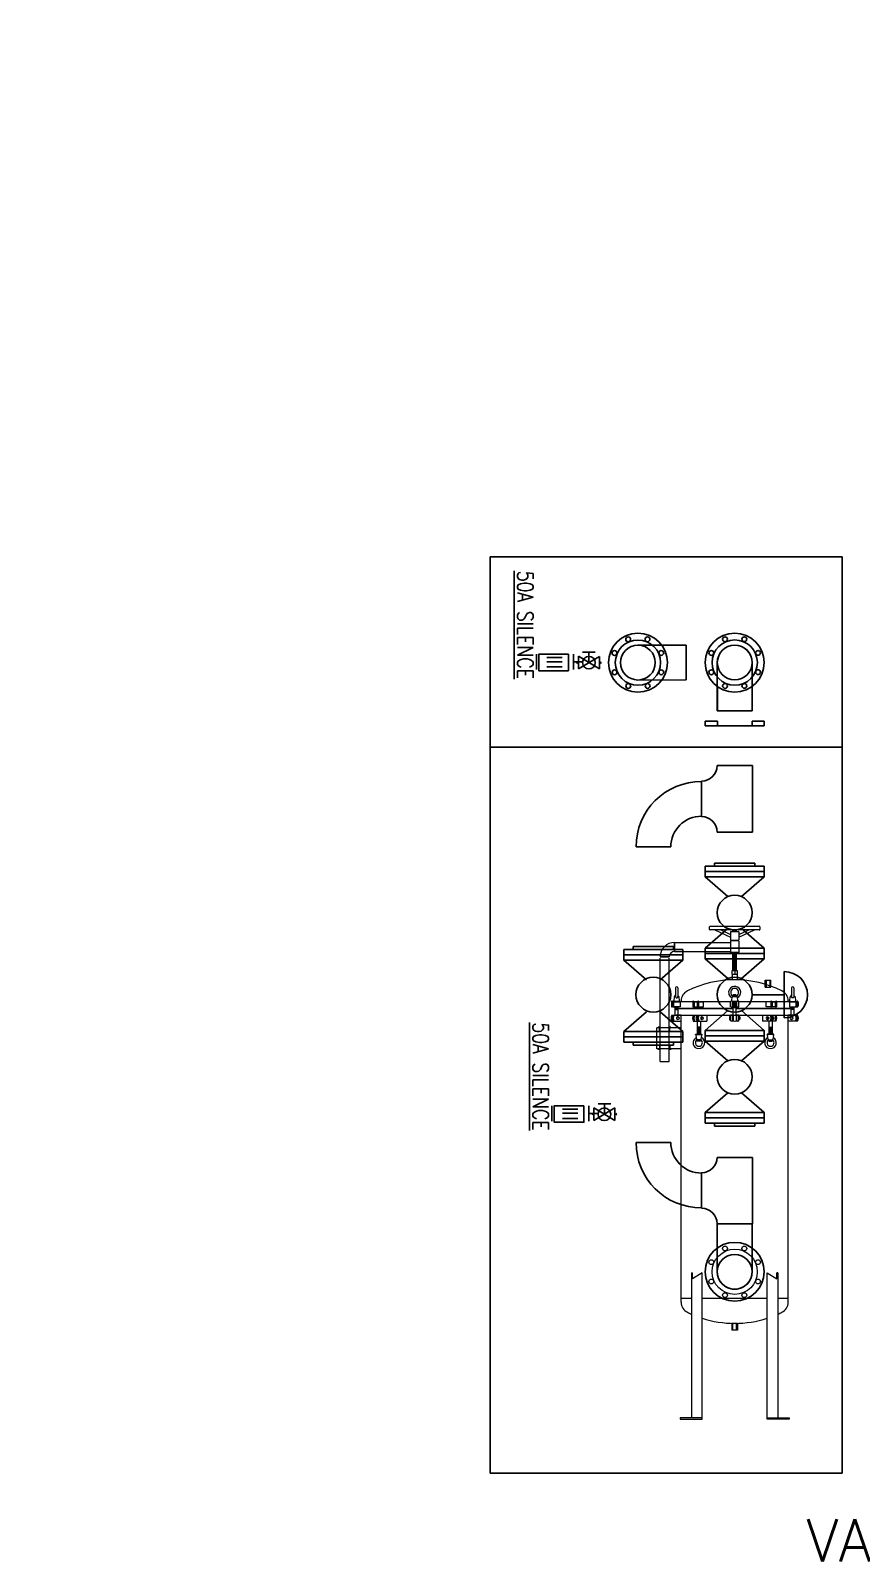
# Model space of a CAD drawing. Extents: x 0 to 160756, y 0 to 229247.
# Drawn here: x 40607 to 44552, y 109526 to 116802 of the extents above; entities that cross this region are included whole.
import ezdxf
from ezdxf.enums import TextEntityAlignment as Align
from ezdxf.xclip import XClip

# ---------------------------------------------------------------- set-up
doc = ezdxf.new("R2010")
doc.units = 0
doc.header["$LTSCALE"] = 10
doc.header["$XCLIPFRAME"] = 2
for name, pattern in [('XCM7P30CDA$0$20P1-CDA-03-C10-00$0$XCM2QB1$0$HIDDEN', [0.375, 0.25, -0.125]), ('XCM7P30CDA$0$DASHED2', [9.525, 6.35, -3.175]), ('XCM7P30CDA$0$DOTK1', [0.1, 0.05, -0.05])]:
    doc.linetypes.add(name, pattern=pattern)
for name, color, linetype in [('XCM7P30CDA$0$00-1期設備+2A設備', 252, 'Continuous'), ('XCM7P30CDA$0$G-SCOPE-TEXT', 252, 'Continuous'), ('XCM7P30CDA$0$KABE3', 252, 'Continuous'), ('XCM7P30CDA$0$SIAGE3', 252, 'Continuous'), ('XCM7P30CDA$0$SIAGED', 252, 'XCM7P30CDA$0$DOTK1'), ('XCM7P30CDA$0$SUGATA1', 252, 'Continuous'), ('XCM7P30CDA$0$SUGATA3', 252, 'Continuous'), ('XCM7P30CDA$0$U-CDA-PIPE', 252, 'Continuous')]:
    doc.layers.add(name, color=color, linetype=linetype)
doc.styles.add('XCM7P30CDA$0$aa-txt', font='simplex.shx', dxfattribs={"width": 0.8, "bigfont": 'chineset.shx'})

# ---------------------------------------------------------------- blocks, each defined once
blk = doc.blocks.new('XCM7P30CDA$0$A$C9a307472')
at = {"layer": 'XCM7P30CDA$0$KABE3'}
blk.add_line((29850, 20236.5), (2650, 20100), dxfattribs=at)
at = {"layer": 'XCM7P30CDA$0$SIAGE3'}
blk.add_line((29850, 20271.5), (2680.1, 20134.3), dxfattribs=at)
at = {"layer": 'XCM7P30CDA$0$SIAGED'}
blk.add_line((29850, 20246.5), (2704.9, 20109.4), dxfattribs=at)
at = {"layer": 'XCM7P30CDA$0$SUGATA1'}
blk.add_line((29850, 20351.5), (3346.5, 20215.4), dxfattribs=at)
at = {"layer": 'XCM7P30CDA$0$SUGATA3'}
for p, q in [((47450, 20950), (17042, 20950)), ((47210, 20920), (17042, 20920)), ((47210, 20740), (17042, 20740))]:
    blk.add_line(p, q, dxfattribs=at)
blk = doc.blocks.new('XCM7P30CDA$0$SL150')
for p, q in [((1.42875, 9.604375), (0, 9.604375)), ((0, -9.604375), (0, 9.604375)), ((3.96875, 13.97), (1.42875, 13.97)), ((1.42875, -13.97), (1.42875, 13.97)), ((3.96875, -13.97), (3.96875, 13.97)), ((1.42875, -9.604375), (0, -9.604375)), ((3.96875, -13.97), (1.42875, -13.97))]:
    blk.add_line(p, q)
blk = doc.blocks.new('XCM7P30CDA$0$F22P2-CDA-07-C20-00$0$LRElbowDown-16.52')
for p, q in [((22.86, 8.26), (0, 8.26)), ((22.86, -8.26), (22.86, 8.26)), ((0, -8.26), (22.86, -8.26))]:
    blk.add_line(p, q)
blk.add_arc((0, 0), 8.26, 90, 270)
blk = doc.blocks.new('XCM7P30CDA$0$F22P2-CDA-07-C20-00$0$LRElbow-16.52')
for p, q in [((22.86, -8.26), (22.86, 8.26)), ((-8.26, -22.86), (8.26, -22.86))]:
    blk.add_line(p, q)
for radius in [31.12, 14.6]:
    blk.add_arc((22.86, -22.86), radius, 90, 180)
blk = doc.blocks.new('XCM7P30CDA$0$PP-R6(150A)')
for p, q in [((7.36, 24.19), (24.19, 24.19)), ((0, 16.83), (0, 0)), ((31.55, 16.83), (31.55, 0)), ((0, 0), (31.55, 0))]:
    blk.add_line(p, q)
for centre, start, end in [((0, 24.19), 270, 0), ((31.55, 24.19), 180, 270)]:
    blk.add_arc(centre, 7.36, start, end)
blk = doc.blocks.new('XCM7P30CDA$0$A$C7B32241A')
at = {"lineweight": 13}
for p, q in [((26, 16), (0, 16)), ((0, 16), (0, 0)), ((13, 14), (13, 2)), ((26, 0), (26, 16)), ((0, 0), (26, 0))]:
    blk.add_line(p, q, dxfattribs=at)
at = {"lineweight": 18}
blk.add_line((2, 0), (24, 0), dxfattribs=at)
at = {"lineweight": 13}
for centre, start, end in [((0, -27.3), 72.50768, 90), ((0, 43.2), 270, 287.49232), ((26, -27.3), 90, 107.49232), ((26, 43.2), 252.50768, 270)]:
    blk.add_arc(centre, 43.3, start, end, dxfattribs=at)
blk = doc.blocks.new('XCM7P30CDA$0$A$C3A915B38')
at = {"lineweight": 20}
for p, q in [((32, 26.5), (0, 26.5)), ((0, 26.5), (0, 0)), ((32, 26.5), (32, 0)), ((32, 0), (0, 0))]:
    blk.add_line(p, q, dxfattribs=at)
at = {"linetype": 'XCM7P30CDA$0$DASHED2', "lineweight": 20}
for p, q in [((0, 22.2), (32, 22.2)), ((0, 4.2), (32, 4.2))]:
    blk.add_line(p, q, dxfattribs=at)
blk = doc.blocks.new('XCM7P30CDA$0$F22P2-CDA-07-C20-00$0$FlangeSide-16.52x10KG')
for p, q in [((-2.2, 14), (-2.2, 8.26)), ((0, 14), (-2.2, 14)), ((0, 8.26), (-2.2, 8.26)), ((0, -14), (0, 14)), ((0, -8.26), (-2.2, -8.26)), ((-2.2, -8.26), (-2.2, -14)), ((-2.2, -14), (0, -14))]:
    blk.add_line(p, q)
blk = doc.blocks.new('XCM7P30CDA$0$F22P2-CDA-07-C20-00$0$Flange-16.52x10KG')
for centre, radius in [((0, 0), 14), ((0, 0), 10.75), ((0, 0), 8.26), ((-4.59, 11.09), 1.15), ((4.59, 11.09), 1.15), ((-11.09, 4.59), 1.15), ((11.09, 4.59), 1.15), ((-11.09, -4.59), 1.15), ((11.09, -4.59), 1.15), ((-4.59, -11.09), 1.15), ((4.59, -11.09), 1.15)]:
    blk.add_circle(centre, radius)
blk = doc.blocks.new('XCM7P30CDA$0$F22P2-CDA-07-C20-00$0$MV2-Ball-FTT')
for p, q in [((-5.5, 0), (-5.85, 0.35)), ((-5.5, 0), (-5.85, -0.35)), ((-5, 0), (-5.5, 0)), ((-5, -3), (5, 3)), ((5, -3), (-5, 3)), ((-5, 3), (-5, -3)), ((-3, 5), (3, 5)), ((0, 0), (0, 5)), ((5, 3), (5, -3)), ((5, 0), (5.5, 0)), ((5.5, 0), (5.85, 0.35)), ((5.5, 0), (5.85, -0.35))]:
    blk.add_line(p, q)
blk.add_circle((0, 0), 3)
blk = doc.blocks.new('XCM7P30CDA')
at = {"lineweight": 13}
h = blk.add_hatch(dxfattribs=at)
h.set_pattern_fill('LINE', color=253, scale=0.956693, style=0)
h.set_pattern_definition([(0, (-5197.5352, 2875.8816), (0, -3.03749996), [])])
h.paths.add_polyline_path([(43957.5, 112213.3), (43950.3, 112213.3), (43950.3, 112220.9), (43955.6, 112220.9), (43957.5, 112219)])
h.paths.add_polyline_path([(43950.3, 112213.3), (43943.2, 112213.3), (43943.2, 112219), (43945.1, 112220.9), (43950.3, 112220.9)])
h.paths.add_polyline_path([(43950.3, 112158.7), (43943.2, 112158.7), (43943.2, 112187.4), (43950.3, 112187.4)])
h.paths.add_polyline_path([(43957.5, 112158.7), (43950.3, 112158.7), (43950.3, 112187.4), (43957.5, 112187.4)])
h = blk.add_hatch(dxfattribs=at)
h.set_pattern_fill('LINE', color=253, scale=0.956693, style=0)
h.set_pattern_definition([(0, (-6010.1335, 84.1075), (0, 3.03749996), [])])
h.paths.add_polyline_path([(43787.8, 112065.1), (43772.5, 112065.1), (43772.5, 112031.6), (43787.8, 112031.6)])
h.paths.add_polyline_path([(43787.8, 112000.1), (43787.8, 112005.8), (43772.5, 112005.8), (43772.5, 112000.1), (43774.4, 111998.1), (43785.9, 111998.1)])
h = blk.add_hatch(dxfattribs=at)
h.set_pattern_fill('LINE', color=253, scale=0.956693, style=0)
h.set_pattern_definition([(180, (-2035.735, 84.1075), (0, 3.03749996), [])])
h.paths.add_polyline_path([(44112.9, 112065.1), (44128.2, 112065.1), (44128.2, 112031.6), (44112.9, 112031.6)])
h.paths.add_polyline_path([(44112.9, 112000.1), (44112.9, 112005.8), (44128.2, 112005.8), (44128.2, 112000.1), (44126.3, 111998.1), (44114.8, 111998.1)])
at = {"color": 253, "lineweight": 13}
for p, q in [((43830.7, 112530.2), (43830.7, 112542.6)), ((43833.6, 112545.5), (44067.1, 112545.5)), ((44067.1, 112527.3), (43833.6, 112527.3)), ((43856, 112527.3), (43931.2, 112493.3)), ((43883.9, 112527.3), (43931.2, 112505.9)), ((43931.2, 112518.7), (43931.2, 112480.5)), ((43933.1, 112520.6), (43967.6, 112520.6)), ((43941.2, 112520.6), (43941.2, 112527.3)), ((43941.2, 112526.1), (43950.3, 112526.1)), ((43950.3, 112526.1), (43959.4, 112526.1)), ((43959.4, 112520.6), (43959.4, 112527.3)), ((43969.5, 112505.9), (44016.8, 112527.3)), ((43969.5, 112493.3), (44044.6, 112527.3)), ((43969.5, 112518.7), (43969.5, 112480.5)), ((44069.9, 112542.6), (44069.9, 112530.2)), ((43665.2, 112468), (43665.2, 112425.3)), ((43665.2, 112468), (43931.2, 112468)), ((43665.2, 112425.3), (43665.2, 112468)), ((43665.2, 112425.3), (43931.2, 112425.3)), ((43931.2, 112474), (43931.2, 112421.4)), ((43933.1, 112478.5), (43967.6, 112478.5)), ((43967.6, 112475.9), (43933.1, 112475.9)), ((43941.2, 112475.9), (43941.2, 112478.5)), ((43941.2, 112477.5), (43950.3, 112477.5)), ((43950.3, 112477.5), (43959.4, 112477.5)), ((43959.4, 112475.9), (43959.4, 112478.5)), ((43969.5, 112474), (43969.5, 112421.4)), ((43639, 112399), (43596.3, 112399)), ((43596.3, 112399), (43639, 112399)), ((43596.3, 111901.8), (43596.3, 112394)), ((43617.6, 112399), (43617.6, 112399)), ((43639, 111901.8), (43639, 112394)), ((43967.6, 112419.5), (43933.1, 112419.5)), ((43941.2, 112333.3), (43941.2, 112419.5)), ((43941.2, 112416.8), (43950.3, 112416.8)), ((43941.2, 112410.7), (43950.3, 112410.7)), ((43941.2, 112404.6), (43950.3, 112404.6)), ((43941.2, 112398.5), (43950.3, 112398.5)), ((43941.2, 112392.5), (43950.3, 112392.5)), ((43941.2, 112386.4), (43950.3, 112386.4)), ((43941.2, 112380.3), (43950.3, 112380.3)), ((43941.2, 112374.2), (43950.3, 112374.2)), ((43941.2, 112368.2), (43950.3, 112368.2)), ((43941.2, 112362.1), (43950.3, 112362.1)), ((43941.2, 112356), (43950.3, 112356)), ((43941.2, 112349.9), (43950.3, 112349.9)), ((43950.3, 112416.8), (43959.4, 112416.8)), ((43950.3, 112410.7), (43959.4, 112410.7)), ((43950.3, 112404.6), (43959.4, 112404.6)), ((43950.3, 112398.5), (43959.4, 112398.5)), ((43950.3, 112392.5), (43959.4, 112392.5)), ((43950.3, 112386.4), (43959.4, 112386.4)), ((43950.3, 112380.3), (43959.4, 112380.3)), ((43950.3, 112374.2), (43959.4, 112374.2)), ((43950.3, 112368.2), (43959.4, 112368.2)), ((43950.3, 112362.1), (43959.4, 112362.1)), ((43950.3, 112356), (43959.4, 112356)), ((43950.3, 112349.9), (43959.4, 112349.9)), ((43959.4, 112333.3), (43959.4, 112419.5)), ((43938.4, 112316.3), (43938.4, 112290.4)), ((43939.3, 112317.3), (43961.3, 112317.3)), ((43941.2, 112343.9), (43950.3, 112343.9)), ((43941.2, 112337.8), (43950.3, 112337.8)), ((43950.3, 112343.9), (43959.4, 112343.9)), ((43950.3, 112337.8), (43959.4, 112337.8)), ((43962.3, 112316.3), (43962.3, 112290.4)), ((43663.6, 112208.9), (43661.1, 112190.7)), ((43667.2, 112211.3), (43666.5, 112211.3)), ((43669.2, 112211.3), (43666.5, 112211.3)), ((43667.2, 112211.3), (43669.2, 112211.3)), ((43669.2, 112219), (43667.3, 112217.1)), ((43667.3, 112211.3), (43667.3, 112217.1)), ((43667.3, 112213.6), (43669.2, 112213.6)), ((43667.3, 112210.6), (43669.2, 112210.6)), ((43669.2, 112252.1), (43669.2, 112210)), ((43680.7, 112252.1), (43680.7, 112210)), ((43680.7, 112219), (43682.6, 112217.1)), ((43680.7, 112213.6), (43682.6, 112213.6)), ((43680.7, 112211.3), (43682.8, 112211.3)), ((43683.5, 112211.3), (43680.7, 112211.3)), ((43680.7, 112210.6), (43682.6, 112210.6)), ((43682.6, 112211.3), (43682.6, 112217.1)), ((43683.5, 112211.3), (43682.8, 112211.3)), ((43688.9, 112190.7), (43686.3, 112208.9)), ((43936.4, 112190.7), (43939, 112208.9)), ((43941.8, 112211.3), (43958.8, 112211.3)), ((43945.1, 112219), (43943.2, 112217.1)), ((43943.2, 112217.1), (43943.2, 112211.3)), ((43955.6, 112219), (43945.1, 112219)), ((43955.6, 112219), (43957.5, 112217.1)), ((43957.5, 112211.3), (43957.5, 112217.1)), ((43961.7, 112208.9), (43964.2, 112190.7)), ((44211.8, 112190.7), (44214.3, 112208.9)), ((44217.2, 112211.3), (44217.9, 112211.3)), ((44217.2, 112211.3), (44219.9, 112211.3)), ((44219.9, 112211.3), (44217.9, 112211.3)), ((44219.9, 112219), (44218, 112217.1)), ((44218, 112211.3), (44218, 112217.1)), ((44219.9, 112213.6), (44218, 112213.6)), ((44219.9, 112210.6), (44218, 112210.6)), ((44219.9, 112252.1), (44219.9, 112210)), ((44231.4, 112252.1), (44231.4, 112210)), ((44231.4, 112219), (44233.3, 112217.1)), ((44233.3, 112213.6), (44231.4, 112213.6)), ((44233.5, 112211.3), (44231.4, 112211.3)), ((44231.4, 112211.3), (44234.2, 112211.3)), ((44233.3, 112210.6), (44231.4, 112210.6)), ((44233.3, 112211.3), (44233.3, 112217.1)), ((44233.5, 112211.3), (44234.2, 112211.3)), ((44237, 112208.9), (44239.6, 112190.7)), ((43690.7, 112161.6), (43652.2, 112161.6)), ((43654.7, 112185.5), (43652.6, 112189.3)), ((43654.7, 112185.5), (43657.4, 112185.5)), ((43657.4, 112186.5), (43657.4, 112164.5)), ((43659.6, 112189.3), (43659.6, 112164.5)), ((43662.4, 112185.5), (43660.2, 112189.3)), ((43690.8, 112187.4), (43661.3, 112187.4)), ((43686.4, 112185.5), (43662.4, 112185.5)), ((43662.4, 112185.5), (43686.4, 112185.5)), ((43675, 112185.5), (43662.4, 112185.5)), ((43686, 112187.4), (43663.9, 112187.4)), ((43663.9, 112185.5), (43690.8, 112185.5)), ((43667.3, 112122.5), (43667.3, 112161.6)), ((43667.3, 112159), (43682.6, 112159)), ((43667.3, 112155.9), (43682.6, 112155.9)), ((43667.3, 112152.9), (43682.6, 112152.9)), ((43667.3, 112149.9), (43682.6, 112149.9)), ((43931.2, 112185.5), (43671.3, 112185.5)), ((43682.6, 112122.5), (43682.6, 112161.6)), ((43682.6, 112155.5), (43943.2, 112155.5)), ((43943.2, 112152.5), (43682.6, 112152.5)), ((43690.7, 112185.5), (43690.7, 112161.6)), ((43690.8, 112187.4), (43690.8, 112185.5)), ((43696.3, 112190.4), (43696.3, 112185.5)), ((43751.7, 112188.4), (43751.7, 112162.5)), ((43752.7, 112161.6), (43756.9, 112161.6)), ((43756.9, 112161.6), (43773.7, 112161.6)), ((43772.8, 112185.5), (43757.7, 112185.5)), ((43757.7, 112185.5), (43772.8, 112185.5)), ((43757.8, 112184.6), (43757.8, 112162.5)), ((43764.4, 112185.5), (43772.8, 112185.5)), ((43764.4, 112185.5), (43772.5, 112185.5)), ((43772.7, 112184.6), (43772.7, 112162.5)), ((43773.7, 112161.6), (43777.8, 112161.6)), ((43777.8, 112161.6), (43801.6, 112161.6)), ((43780.8, 112185.5), (43778.7, 112188.9)), ((43778.8, 112188.4), (43778.8, 112162.5)), ((43780.8, 112185.5), (43801.6, 112185.5)), ((43931.2, 112162.5), (43931.2, 112189.3)), ((43932.2, 112161.6), (43938.9, 112161.6)), ((43950.3, 112187.4), (43937.4, 112187.4)), ((43938.9, 112161.6), (43961.8, 112161.6)), ((43939.3, 112187.4), (43961.4, 112187.4)), ((43939.8, 112185.5), (43950.3, 112185.5)), ((43939.8, 112162.5), (43939.8, 112185.5)), ((43943.2, 112122.6), (43943.2, 112185.5)), ((43957.5, 112157.4), (43943.2, 112157.4)), ((43963.3, 112187.4), (43950.3, 112187.4)), ((43950.3, 112185.5), (43960.9, 112185.5)), ((43957.5, 112122.6), (43957.5, 112185.5)), ((43957.5, 112155.5), (44218, 112155.5)), ((44218, 112152.5), (43957.5, 112152.5)), ((43960.9, 112162.5), (43960.9, 112185.5)), ((43961.8, 112161.6), (43968.5, 112161.6)), ((43969.5, 112162.5), (43969.5, 112189.3)), ((44229.3, 112185.5), (43969.5, 112185.5)), ((44119.8, 112185.5), (44099.1, 112185.5)), ((44099.1, 112161.6), (44099.1, 112185.5)), ((44122.8, 112161.6), (44099.1, 112161.6)), ((44119.8, 112185.5), (44122, 112188.9)), ((44121.9, 112188.4), (44121.9, 112162.5)), ((44123.2, 112189.3), (44122.8, 112189.3)), ((44127, 112161.6), (44122.8, 112161.6)), ((44143.8, 112161.6), (44127, 112161.6)), ((44127.9, 112185.5), (44142.9, 112185.5)), ((44142.9, 112185.5), (44127.9, 112185.5)), ((44136.3, 112185.5), (44127.9, 112185.5)), ((44128, 112184.6), (44128, 112162.5)), ((44136.2, 112185.5), (44128.2, 112185.5)), ((44142.8, 112184.6), (44142.8, 112162.5)), ((44148, 112161.6), (44143.8, 112161.6)), ((44148, 112189.3), (44147.6, 112189.3)), ((44148.9, 112188.4), (44148.9, 112162.5)), ((44204.3, 112190.4), (44204.3, 112185.5)), ((44209.9, 112187.4), (44239.4, 112187.4)), ((44209.9, 112187.4), (44209.9, 112185.5)), ((44236.7, 112185.5), (44209.9, 112185.5)), ((44210, 112185.5), (44210, 112161.6)), ((44210, 112161.6), (44248.5, 112161.6)), ((44214.3, 112185.5), (44238.3, 112185.5)), ((44238.3, 112185.5), (44214.3, 112185.5)), ((44214.6, 112187.4), (44236.7, 112187.4)), ((44218, 112122.5), (44218, 112161.6)), ((44233.3, 112159), (44218, 112159)), ((44233.3, 112155.9), (44218, 112155.9)), ((44233.3, 112152.9), (44218, 112152.9)), ((44233.3, 112149.9), (44218, 112149.9)), ((44225.7, 112185.5), (44238.3, 112185.5)), ((44233.3, 112122.5), (44233.3, 112161.6)), ((44238.3, 112185.5), (44240.4, 112189.3)), ((44241.1, 112189.3), (44241.1, 112164.5)), ((44243.3, 112186.5), (44243.3, 112164.5)), ((44246, 112185.5), (44243.3, 112185.5)), ((44246, 112185.5), (44248.1, 112189.3)), ((44248.7, 112189.3), (44248.7, 112164.5)), ((44251, 112186.5), (44251, 112164.5)), ((43581.3, 111962.5), (43581.3, 112062.5)), ((43696.3, 112062.5), (43581.3, 112062.5)), ((43596.3, 112065.3), (43587.6, 112065.3)), ((43587.6, 112062.5), (43587.6, 112065.3)), ((43593.6, 112045.3), (43593.6, 112062.5)), ((43647.6, 112065.3), (43639, 112065.3)), ((43641.6, 112045.3), (43641.6, 112062.5)), ((43647.6, 112062.5), (43647.6, 112065.3)), ((43652.5, 112122.5), (43695.8, 112122.5)), ((43671.3, 112122.5), (44229.3, 112122.5)), ((43695.8, 112122.5), (43671.9, 112122.5)), ((43681, 112114.4), (43677.6, 112114.4)), ((43681, 112101.9), (43677.6, 112101.9)), ((43696.3, 110819.9), (43696.3, 112122.5)), ((43753.8, 112093.8), (43774.7, 112093.8)), ((43772.5, 112120.2), (43773.7, 112120.2)), ((43772.5, 112096.2), (43772.5, 112031.6)), ((43772.5, 112096.2), (43773.7, 112096.2)), ((43787.8, 112065.1), (43772.5, 112065.1)), ((43774.7, 112093.8), (43818.5, 112093.8)), ((43926.1, 112115.8), (43926.1, 112100.5)), ((43928, 112115.8), (43926.1, 112115.8)), ((43928, 112100.5), (43926.1, 112100.5)), ((43928, 112115.8), (43928, 112100.5)), ((43931.2, 112114.2), (43928, 112114.2)), ((43928, 112102.1), (43931.2, 112102.1)), ((43931.2, 112094.8), (43931.2, 112121.6)), ((43938.9, 112122.5), (43932.2, 112122.5)), ((43938.9, 112093.8), (43932.2, 112093.8)), ((43939.8, 112094.8), (43939.8, 112121.6)), ((43943.2, 112114.2), (43939.8, 112114.2)), ((43939.8, 112102.1), (43943.2, 112102.1)), ((43943.2, 112122.5), (43943.2, 112095.2)), ((43957.5, 112122.5), (43957.5, 112095.2)), ((43960.9, 112114.2), (43957.5, 112114.2)), ((43957.5, 112102.1), (43960.9, 112102.1)), ((43960.9, 112094.8), (43960.9, 112121.6)), ((43968.5, 112122.5), (43961.8, 112122.5)), ((43968.5, 112093.8), (43961.8, 112093.8)), ((43969.5, 112094.8), (43969.5, 112121.6)), ((43971, 112114.2), (43969.5, 112114.2)), ((43969.5, 112102.1), (43971, 112102.1)), ((43971, 112114.2), (43971, 112113)), ((43971, 112113), (43971, 112103.3)), ((43971, 112113), (43972.1, 112113)), ((43971, 112103.3), (43972.1, 112103.3)), ((43971, 112102.1), (43971, 112103.3)), ((43973.5, 112114.2), (43972.1, 112114.2)), ((43972.1, 112113), (43972.1, 112114.2)), ((43972.1, 112113), (43972.1, 112103.3)), ((43972.1, 112103.3), (43972.1, 112102.1)), ((43973.5, 112102.1), (43972.1, 112102.1)), ((43974, 112113.8), (43974, 112102.6)), ((44104.3, 112114.4), (44108.7, 112114.4)), ((44104.3, 112101.9), (44108.7, 112101.9)), ((44112.9, 112093.8), (44112.9, 112031.6)), ((44112.9, 112065.1), (44128.2, 112065.1)), ((44146.9, 112093.8), (44125.9, 112093.8)), ((44128.2, 112120.2), (44127, 112120.2)), ((44128.2, 112096.2), (44127, 112096.2)), ((44128.2, 112096.2), (44128.2, 112031.6)), ((44248.1, 112093.8), (44204.3, 112093.8)), ((44204.8, 112122.5), (44228.7, 112122.5)), ((44248.1, 112122.5), (44204.8, 112122.5)), ((44219.7, 112114.4), (44223.1, 112114.4)), ((44219.7, 112101.9), (44223.1, 112101.9)), ((43596.3, 112045.3), (43593.6, 112045.3)), ((43641.6, 112045.3), (43639, 112045.3)), ((43764.4, 112029.7), (43764.4, 112031.6)), ((43764.4, 112031.6), (43795.9, 112031.6)), ((43764.4, 112029.7), (43769.1, 112029.7)), ((43766.3, 112026.4), (43768.8, 112008.3)), ((43769.1, 112029.7), (43786.6, 112029.7)), ((43771.7, 112005.8), (43772.4, 112005.8)), ((43787.9, 112005.8), (43772.4, 112005.8)), ((43772.5, 112005.8), (43772.5, 112000.1)), ((43774.4, 111998.1), (43772.5, 112000.1)), ((43785.9, 111998.1), (43774.4, 111998.1)), ((44104.7, 112029.7), (44104.7, 112031.6)), ((44136.3, 112031.6), (44104.7, 112031.6)), ((44114, 112029.7), (44104.7, 112029.7)), ((44109.2, 112008.3), (44106.6, 112026.4)), ((44112.7, 112005.8), (44112, 112005.8)), ((44112.7, 112005.8), (44128.3, 112005.8)), ((44112.9, 112005.8), (44112.9, 112000.1)), ((44114.8, 111998.1), (44112.9, 112000.1)), ((44131.6, 112029.7), (44114, 112029.7)), ((44114.8, 111998.1), (44126.3, 111998.1)), ((44126.3, 111998.1), (44128.2, 112000.1)), ((44128.2, 112005.8), (44128.2, 112000.1)), ((44129, 112005.8), (44128.3, 112005.8)), ((44136.3, 112029.7), (44131.6, 112029.7)), ((44134.4, 112026.4), (44131.9, 112008.3)), ((44136.3, 112029.7), (44136.3, 112031.6)), ((43696.3, 111962.5), (43581.3, 111962.5)), ((43587.6, 111962.5), (43587.6, 111959.7)), ((43596.3, 111959.7), (43587.6, 111959.7)), ((43593.6, 111979.7), (43593.6, 111962.5)), ((43596.3, 111979.7), (43593.6, 111979.7)), ((43641.6, 111979.7), (43639, 111979.7)), ((43647.6, 111959.7), (43639, 111959.7)), ((43641.6, 111979.7), (43641.6, 111962.5)), ((43647.6, 111962.5), (43647.6, 111959.7)), ((43596.3, 111901.8), (43639, 111901.8)), ((44204.3, 110777.5), (44204.3, 111819.9)), ((43745.7, 110897.5), (43745.7, 110208.5)), ((43795.7, 110202.5), (43795.7, 110897.5)), ((44104.9, 110202.5), (44104.9, 110897.5)), ((44104.9, 110897.5), (44150.9, 110869.4)), ((44150.9, 110869.4), (44150.9, 110897.5)), ((44154.9, 110897.5), (44154.9, 110208.5)), ((43696.3, 110777.5), (43696.3, 110819.9)), ((43696.3, 110777.5), (43745.7, 110777.5)), ((43696.3, 110777.5), (43745.7, 110777.5)), ((43696.3, 110757.7), (43696.3, 110777.5)), ((43795.7, 110777.5), (44104.9, 110777.5)), ((43795.7, 110777.5), (44104.9, 110777.5)), ((44154.9, 110777.5), (44204.3, 110777.5)), ((44154.9, 110777.5), (44204.3, 110777.5)), ((44204.3, 110757.7), (44204.3, 110777.5)), ((43795.7, 110208.5), (43691.5, 110208.5)), ((43691.5, 110208.5), (43691.5, 110202.5)), ((43691.5, 110202.5), (43795.7, 110202.5)), ((43795.7, 110202.5), (43795.7, 110208.5)), ((43795.7, 110202.5), (43795.7, 110208.5)), ((44104.9, 110208.5), (44209.2, 110208.5)), ((44104.9, 110202.5), (44104.9, 110208.5)), ((44104.9, 110202.5), (44104.9, 110208.5)), ((44209.2, 110202.5), (44104.9, 110202.5)), ((44209.2, 110208.5), (44209.2, 110202.5))]:
    blk.add_line(p, q, dxfattribs=at)
at = {"color": 7, "lineweight": 13}
for p, q in [((43649.7, 112186.5), (43649.7, 112164.5)), ((43651.9, 112189.3), (43651.9, 112164.5)), ((43752.7, 112189.3), (43753.1, 112189.3)), ((43777.5, 112189.3), (43777.8, 112189.3)), ((43801.6, 112161.6), (43801.6, 112185.5)), ((43652.5, 112093.8), (43696.3, 112093.8)), ((43787.8, 112093.8), (43787.8, 112031.6)), ((43796.4, 112114.4), (43791.9, 112114.4)), ((43796.4, 112101.9), (43791.9, 112101.9)), ((43818.5, 112122.5), (43818.5, 112093.8)), ((44082.1, 112122.5), (44082.1, 112093.8)), ((44125.9, 112093.8), (44082.1, 112093.8)), ((44204.3, 111819.9), (44204.3, 112122.5)), ((43785.9, 111998.1), (43787.8, 112000.1)), ((43786.6, 112029.7), (43795.9, 112029.7)), ((43787.8, 112005.8), (43787.8, 112000.1)), ((43787.9, 112005.8), (43788.7, 112005.8)), ((43791.5, 112008.3), (43794.1, 112026.4)), ((43795.9, 112029.7), (43795.9, 112031.6)), ((43745.7, 110897.5), (43749.7, 110897.5)), ((43749.7, 110869.4), (43749.7, 110897.5)), ((43795.7, 110897.5), (43749.7, 110869.4)), ((44154.9, 110897.5), (44150.9, 110897.5))]:
    blk.add_line(p, q, dxfattribs=at)
at = {"linetype": 'XCM7P30CDA$0$20P1-CDA-03-C10-00$0$XCM2QB1$0$HIDDEN'}
for points in [[(42789.3, 114300.7), (44460.6, 114300.7), (44460.6, 113396.3), (42789.3, 113396.3)], [(42789.3, 113396.3), (44460.6, 113396.3), (44460.6, 109945.1), (42789.3, 109945.1)]]:
    blk.add_lwpolyline(points, close=True, dxfattribs=at)
at = {"color": 253, "lineweight": 13}
for centre, radius in [((43950.3, 110902.5), 107.5), ((43904.4, 111013.4), 11.5), ((43996.3, 111013.4), 11.5), ((43839.5, 110948.5), 11.5), ((44061.2, 110948.4), 11.5), ((43839.5, 110856.6), 11.5), ((44061.2, 110856.6), 11.5), ((43904.4, 110791.7), 11.5), ((43996.2, 110791.6), 11.5)]:
    blk.add_circle(centre, radius, dxfattribs=at)
at = {"color": 7, "lineweight": 13}
blk.add_circle((43950.3, 110902.5), 82.6, dxfattribs=at)
at = {"color": 253, "lineweight": 13}
for centre, radius, start, end in [((43833.6, 112542.6), 2.87, 90, 180), ((43833.6, 112530.2), 2.87, 180, 270), ((43933.1, 112518.7), 1.91, 90, 180), ((43967.6, 112518.7), 1.91, 0, 90), ((44067.1, 112542.6), 2.87, 0, 90), ((44067.1, 112530.2), 2.87, 270, 0), ((43665.2, 112399), 69, 90, 180), ((43665.2, 112399), 26.2, 90, 180), ((43933.1, 112480.5), 1.91, 180, 270), ((43933.1, 112474), 1.91, 90, 180), ((43967.6, 112480.5), 1.91, 270, 0), ((43967.6, 112474), 1.91, 0, 90), ((43933.1, 112421.4), 1.91, 180, 270), ((43967.6, 112421.4), 1.91, 270, 0), ((43950.3, 111785.5), 505, 63.59648, 116.40352), ((43939.3, 112316.3), 0.957, 90, 180), ((43961.3, 112316.3), 0.957, 0, 90), ((43666.5, 112208.5), 2.87, 90, 172.03039), ((43675, 112252.1), 5.74, 0, 180), ((43683.5, 112208.5), 2.87, 7.96961, 90), ((43749.3, 112190.4), 53, 116.40352, 180), ((43950.3, 112230.5), 28.7, 152.09335, 245.34004), ((43950.3, 112230.5), 28.7, 294.65996, 152.09335), ((43950.3, 112230.5), 19.1, 292.02431, 247.97569), ((43941.8, 112208.5), 2.87, 90, 172.03039), ((43958.8, 112208.5), 2.87, 7.96961, 90), ((44151.3, 112190.4), 53, 0, 63.59648), ((44217.2, 112208.5), 2.87, 90, 172.03039), ((44225.7, 112252.1), 5.74, 0, 180), ((44234.2, 112208.5), 2.87, 7.96961, 90), ((43654.8, 112164.5), 2.87, 180, 270), ((43660.2, 112186.5), 2.87, 90, 180), ((43660.2, 112164.5), 2.87, 180, 270), ((43662.5, 112164.5), 2.87, 180, 270), ((43663.9, 112190.3), 2.87, 172.03039, 270), ((43686, 112190.3), 2.87, 270, 7.96961), ((43752.7, 112188.4), 0.957, 90, 180), ((43752.7, 112162.5), 0.957, 180, 270), ((43753.1, 112184.6), 4.78, 0, 90), ((43756.9, 112162.5), 0.957, 270, 0), ((43777.5, 112184.6), 4.78, 90, 180), ((43773.7, 112162.5), 0.957, 180, 270), ((43777.8, 112188.4), 0.957, 0, 90), ((43777.8, 112162.5), 0.957, 270, 0), ((43930.6, 112176.3), 13.1, 44.87625, 87.19877), ((43932.2, 112162.5), 0.957, 180, 270), ((43939.3, 112190.3), 2.87, 172.03039, 270), ((43938.9, 112162.5), 0.957, 270, 0), ((43970.1, 112176.3), 13.1, 92.80123, 135.12375), ((43961.8, 112162.5), 0.957, 180, 270), ((43961.4, 112190.3), 2.87, 270, 7.96961), ((43968.5, 112162.5), 0.957, 270, 0), ((44122.8, 112188.4), 0.957, 90, 180), ((44122.8, 112162.5), 0.957, 180, 270), ((44123.2, 112184.6), 4.78, 0, 90), ((44127, 112162.5), 0.957, 270, 0), ((44147.6, 112184.6), 4.78, 90, 180), ((44143.8, 112162.5), 0.957, 180, 270), ((44148, 112188.4), 0.957, 0, 90), ((44148, 112162.5), 0.957, 270, 0), ((44214.6, 112190.3), 2.87, 172.03039, 270), ((44236.7, 112190.3), 2.87, 270, 7.96961), ((44238.2, 112164.5), 2.87, 270, 0), ((44240.4, 112186.5), 2.87, 0, 90), ((44240.4, 112164.5), 2.87, 270, 0), ((44245.9, 112164.5), 2.87, 270, 0), ((44248.1, 112186.5), 2.87, 0, 90), ((44248.1, 112164.5), 2.87, 270, 0), ((43674.7, 112108.2), 24.6, 144.30545, 215.69455), ((43680.2, 112108.2), 24.6, 144.30545, 215.69455), ((43682.4, 112108.2), 24.6, 144.30545, 215.69455), ((43782.5, 112108.2), 32.1, 153.47465, 206.52535), ((43788.6, 112108.2), 32.1, 153.47465, 206.52535), ((43803.5, 112108.2), 32.1, 153.47465, 206.52535), ((43809.6, 112108.2), 32.1, 153.47465, 206.52535), ((43932.2, 112121.6), 0.957, 90, 180), ((43932.2, 112094.8), 0.957, 180, 270), ((43938.9, 112121.6), 0.957, 0, 90), ((43938.9, 112094.8), 0.957, 270, 0), ((43961.8, 112121.6), 0.957, 90, 180), ((43961.8, 112094.8), 0.957, 180, 270), ((43968.5, 112121.6), 0.957, 0, 90), ((43968.5, 112094.8), 0.957, 270, 0), ((43973.5, 112113.8), 0.478, 0, 90), ((43973.5, 112102.6), 0.478, 270, 0), ((44091.1, 112108.2), 32.1, 333.47465, 26.52535), ((44097.2, 112108.2), 32.1, 333.47465, 26.52535), ((44112.1, 112108.2), 32.1, 333.47465, 26.52535), ((44118.1, 112108.2), 32.1, 333.47465, 26.52535), ((44218.3, 112108.2), 24.6, 324.30545, 35.69455), ((44220.5, 112108.2), 24.6, 324.30545, 35.69455), ((44225.9, 112108.2), 24.6, 324.30545, 35.69455), ((44228.2, 112108.2), 24.6, 324.30545, 35.69455), ((43780.2, 111991), 27.7, 116.54891, 63.45109), ((43780.2, 111991), 16.7, 117.66045, 62.33955), ((43769.1, 112026.8), 2.87, 90, 187.96961), ((43771.7, 112008.7), 2.87, 187.96961, 270), ((44120.5, 111991), 27.7, 116.54891, 63.45109), ((44120.5, 111991), 16.7, 117.66045, 62.33955), ((44109.5, 112026.8), 2.87, 90, 187.96961), ((44112, 112008.7), 2.87, 187.96961, 270), ((44129, 112008.7), 2.87, 270, 352.03039), ((44131.6, 112026.8), 2.87, 352.03039, 90), ((43749.3, 110757.7), 53, 180, 243.59648), ((44151.3, 110757.7), 53, 296.40352, 0), ((43950.3, 111162.5), 505, 243.59648, 246.0994), ((43950.3, 111162.5), 505, 252.17226, 287.82774), ((43950.3, 111162.5), 505, 293.9006, 296.40352)]:
    blk.add_arc(centre, radius, start, end, dxfattribs=at)
at = {"color": 7, "lineweight": 13}
for centre, radius, start, end in [((43652.6, 112186.5), 2.87, 90, 180), ((43652.6, 112164.5), 2.87, 180, 270), ((43672.5, 112108.2), 24.6, 144.30545, 215.69455), ((43788.7, 112008.7), 2.87, 270, 352.03039), ((43791.2, 112026.8), 2.87, 352.03039, 90)]:
    blk.add_arc(centre, radius, start, end, dxfattribs=at)
at = {"color": 253, "lineweight": 13}
for centre, major_axis, ratio, start_param, end_param in [((43675, 112211.3), (0, -6.95), 0.825991, 4.712389, 7.853982), ((43680, 112108.2), (0, -6.7), 0.965926, 2.536123, 6.888655), ((43780.2, 112108.2), (0, 14.4), 0.973773, 0.57961, 2.561983)]:
    blk.add_ellipse(centre, major_axis=major_axis, ratio=ratio, start_param=start_param, end_param=end_param, dxfattribs=at)
at = {"color": 253, "lineweight": 13, "extrusion": (0, 0, -1)}
for centre, major_axis, ratio, start_param, end_param in [((44225.7, 112211.3), (0, -6.95), 0.825991, 4.712389, 7.853982), ((43950.3, 112119.3), (7.18, 0), 0.333333, 3.141593, 6.283185), ((43950.3, 112095.2), (-7.18, 0), 0.333333, 3.141593, 6.283185), ((44107, 112108.2), (0, 6.7), 0.707107, 5.859705, 9.848258), ((44120.5, 112108.2), (0, 14.4), 0.973773, 0.57961, 2.561983), ((44220.7, 112108.2), (0, -6.7), 0.965926, 2.536123, 6.888655)]:
    blk.add_ellipse(centre, major_axis=major_axis, ratio=ratio, start_param=start_param, end_param=end_param, dxfattribs=at)
at = {"color": 253, "lineweight": 13}
blk.add_ellipse((43681, 112108.2), major_axis=(0, 6.22), ratio=0.93135, dxfattribs=at)
at = {"color": 7, "lineweight": 13}
blk.add_ellipse((43793.7, 112108.2), major_axis=(0, 6.7), ratio=0.707107, start_param=5.859705, end_param=9.848258, dxfattribs=at)
blk.add_ellipse((43796.4, 112108.2), major_axis=(0, 6.22), ratio=0.643382, dxfattribs=at)
at = {"color": 253, "lineweight": 13, "extrusion": (0, 0, -1)}
for centre, ratio in [((44104.3, 112108.2), 0.643382), ((44219.7, 112108.2), 0.93135)]:
    blk.add_ellipse(centre, major_axis=(0, 6.22), ratio=ratio, dxfattribs=at)
at = {"layer": 'XCM7P30CDA$0$00-1期設備+2A設備', "color": 1}
for p, q in [((43008.7, 113838.2), (43008.7, 113765.2)), ((43160.6, 113838.2), (43160.6, 113765.2)), ((43184.3, 113838.2), (43184.3, 113765.2)), ((43184.3, 113801.7), (43229.3, 113801.7)), ((43082.3, 111691.5), (43082.3, 111618.5)), ((43234.1, 111691.5), (43234.1, 111618.5)), ((43257.8, 111691.5), (43257.8, 111618.5)), ((43257.8, 111655), (43302.8, 111655))]:
    blk.add_line(p, q, dxfattribs=at)
at = {"layer": 'XCM7P30CDA$0$00-1期設備+2A設備'}
for p, q in [((43131.7, 113823.1), (43058.7, 113823.1)), ((43131.7, 113802.7), (43058.7, 113802.7)), ((43131.7, 113777.7), (43058.7, 113777.7)), ((43205.3, 111676.3), (43132.2, 111676.3)), ((43205.3, 111656), (43132.2, 111656)), ((43205.3, 111631), (43132.2, 111631))]:
    blk.add_line(p, q, dxfattribs=at)
at = {"layer": 'XCM7P30CDA$0$00-1期設備+2A設備', "color": 1}
for points in [[(43160.6, 113838.2), (43020, 113838.2), (43020, 113759.9), (43160.6, 113759.9)], [(43234.1, 111691.5), (43093.6, 111691.5), (43093.6, 111613.2), (43234.1, 111613.2)]]:
    blk.add_lwpolyline(points, close=True, dxfattribs=at)
at = {"layer": 'XCM7P30CDA$0$U-CDA-PIPE'}
for p, q in [((44186, 112109.8), (44186, 112329.9)), ((44032.8, 112219.8), (44186, 112219.8))]:
    blk.add_line(p, q, dxfattribs=at)
for points in [[(44089.9, 112804.8), (44089.9, 112779.4), (43810.5, 112779.4), (43810.5, 112804.8)], [(44089.9, 112414.8), (44089.9, 112440.2), (43810.5, 112440.2), (43810.5, 112414.8)], [(43703.7, 112409.1), (43703.7, 112383.7), (43424.3, 112383.7), (43424.3, 112409.1)], [(44089.9, 112414.8), (44089.9, 112389.4), (43810.5, 112389.4), (43810.5, 112414.8)], [(43703.7, 112019.1), (43703.7, 112044.5), (43424.3, 112044.5), (43424.3, 112019.1)], [(44089.9, 112024.8), (44089.9, 112050.2), (43810.5, 112050.2), (43810.5, 112024.8)], [(44089.9, 112024.8), (44089.9, 111999.4), (43810.5, 111999.4), (43810.5, 112024.8)], [(44089.9, 111634.8), (44089.9, 111660.2), (43810.5, 111660.2), (43810.5, 111634.8)]]:
    blk.add_lwpolyline(points, close=True, dxfattribs=at)
for points in [[(43918, 112685.9), (43810.5, 112779.4), (44089.9, 112779.4), (43982.5, 112685.9)], [(43918, 112533.8), (43810.5, 112440.2), (44089.9, 112440.2), (43982.5, 112533.8)], [(43531.7, 112290.2), (43424.3, 112383.7), (43703.7, 112383.7), (43596.2, 112290.2)], [(43918, 112295.9), (43810.5, 112389.4), (44089.9, 112389.4), (43982.5, 112295.9)], [(43531.7, 112138.1), (43424.3, 112044.5), (43703.7, 112044.5), (43596.2, 112138.1)], [(43918, 112143.8), (43810.5, 112050.2), (44089.9, 112050.2), (43982.5, 112143.8)], [(43918, 111905.9), (43810.5, 111999.4), (44089.9, 111999.4), (43982.5, 111905.9)], [(43918, 111753.8), (43810.5, 111660.2), (44089.9, 111660.2), (43982.5, 111753.8)]]:
    blk.add_lwpolyline(points, dxfattribs=at)
for centre, radius in [((43950.2, 112609.8), 82.6), ((43564, 112219.8), 82.6), ((43950.2, 112219.8), 82.6), ((43950.2, 111829.8), 82.6), ((43950.3, 110902.5), 140), ((43950.3, 110902.5), 82.6)]:
    blk.add_circle(centre, radius, dxfattribs=at)
blk.add_arc((44186, 112219.8), 110, 270, 90, dxfattribs=at)
at = {"color": 4}
ref = blk.add_blockref('XCM7P30CDA$0$A$C9a307472', (24285.2, 95852.5), dxfattribs=at)
XClip(ref).set_block_clipping_path([(28505.8252583833, 11204.571428573), (50624.999999999, 21456.3991779214)])
at = {"color": 253, "lineweight": 13}
blk.add_blockref('XCM7P30CDA$0$A$C7B32241A', (43937.3, 112317.3), dxfattribs=at)
at = {"color": 253, "lineweight": 13, "xscale": -1}
for p, rotation in [((44121.4, 112288), 90), ((43937.1, 110625.5), 270)]:
    blk.add_blockref('XCM7P30CDA$0$A$C3A915B38', p, dxfattribs=dict(at, rotation=rotation))
at = {"layer": 'XCM7P30CDA$0$U-CDA-PIPE', "yscale": 10, "zscale": 10}
for name, p, xscale, rotation in [('XCM7P30CDA$0$F22P2-CDA-07-C20-00$0$Flange-16.52x10KG', (43490.7, 113798.2), 10, 270.0384204499124), ('XCM7P30CDA$0$F22P2-CDA-07-C20-00$0$LRElbowDown-16.52', (43490.7, 113798.2), 10, 0.03842044991226613), ('XCM7P30CDA$0$F22P2-CDA-07-C20-00$0$Flange-16.52x10KG', (43950.4, 113798.4), 10, 270.0384204499124), ('XCM7P30CDA$0$F22P2-CDA-07-C20-00$0$LRElbowDown-16.52', (43950.4, 113798.4), 10, 270.0384204499123), ('XCM7P30CDA$0$F22P2-CDA-07-C20-00$0$LRElbowDown-16.52', (43950.4, 113798.1), 10, 270.0157380023491), ('XCM7P30CDA$0$F22P2-CDA-07-C20-00$0$MV2-Ball-FTT', (43257.8, 113798.1), -10, 359.9842619976509), ('XCM7P30CDA$0$F22P2-CDA-07-C20-00$0$FlangeSide-16.52x10KG', (43950.6, 113497.8), 10, 270.0384204499124), ('XCM7P30CDA$0$PP-R6(150A)', (44034.8, 113308.5), -10, 90), ('XCM7P30CDA$0$F22P2-CDA-07-C20-00$0$LRElbow-16.52', (43564.3, 113150.8), -10, 90), ('XCM7P30CDA$0$SL150', (43950.2, 112844.5), 10, 270), ('XCM7P30CDA$0$SL150', (43564, 112448.8), 10, 270), ('XCM7P30CDA$0$SL150', (43564, 111979.4), -10, 270), ('XCM7P30CDA$0$F22P2-CDA-07-C20-00$0$MV2-Ball-FTT', (43331.4, 111651.4), -10, 359.9842619976509), ('XCM7P30CDA$0$SL150', (43950.3, 111595.1), -10, 270), ('XCM7P30CDA$0$F22P2-CDA-07-C20-00$0$LRElbow-16.52', (43564.3, 111288.8), 10, 90.00000000000001), ('XCM7P30CDA$0$PP-R6(150A)', (44034.8, 111131.1), 10, 90.00000000000001), ('XCM7P30CDA$0$F22P2-CDA-07-C20-00$0$LRElbowDown-16.52', (43950.3, 110902.5), -10, 269.9842619976509)]:
    blk.add_blockref(name, p, dxfattribs=dict(at, xscale=xscale, rotation=rotation))
at = {"layer": 'XCM7P30CDA$0$00-1期設備+2A設備', "color": 1, "style": 'XCM7P30CDA$0$aa-txt', "width": 0.8}
for p in [(42918.1, 114234.6), (42991.6, 112087.9)]:
    blk.add_text('%%U50A SILENCE', height=75, rotation=270, dxfattribs=at).set_placement(p)
at = {"layer": 'XCM7P30CDA$0$G-SCOPE-TEXT', "style": 'XCM7P30CDA$0$aa-txt'}
blk.add_text('VALVE STATION', height=200, dxfattribs=at).set_placement((44290, 109625.9), align=Align.MIDDLE_LEFT)

msp = doc.modelspace()

# ---------------------------------------------------------------- block references
msp.add_blockref('XCM7P30CDA', (0, 0))

doc.saveas('drawing.dxf')
